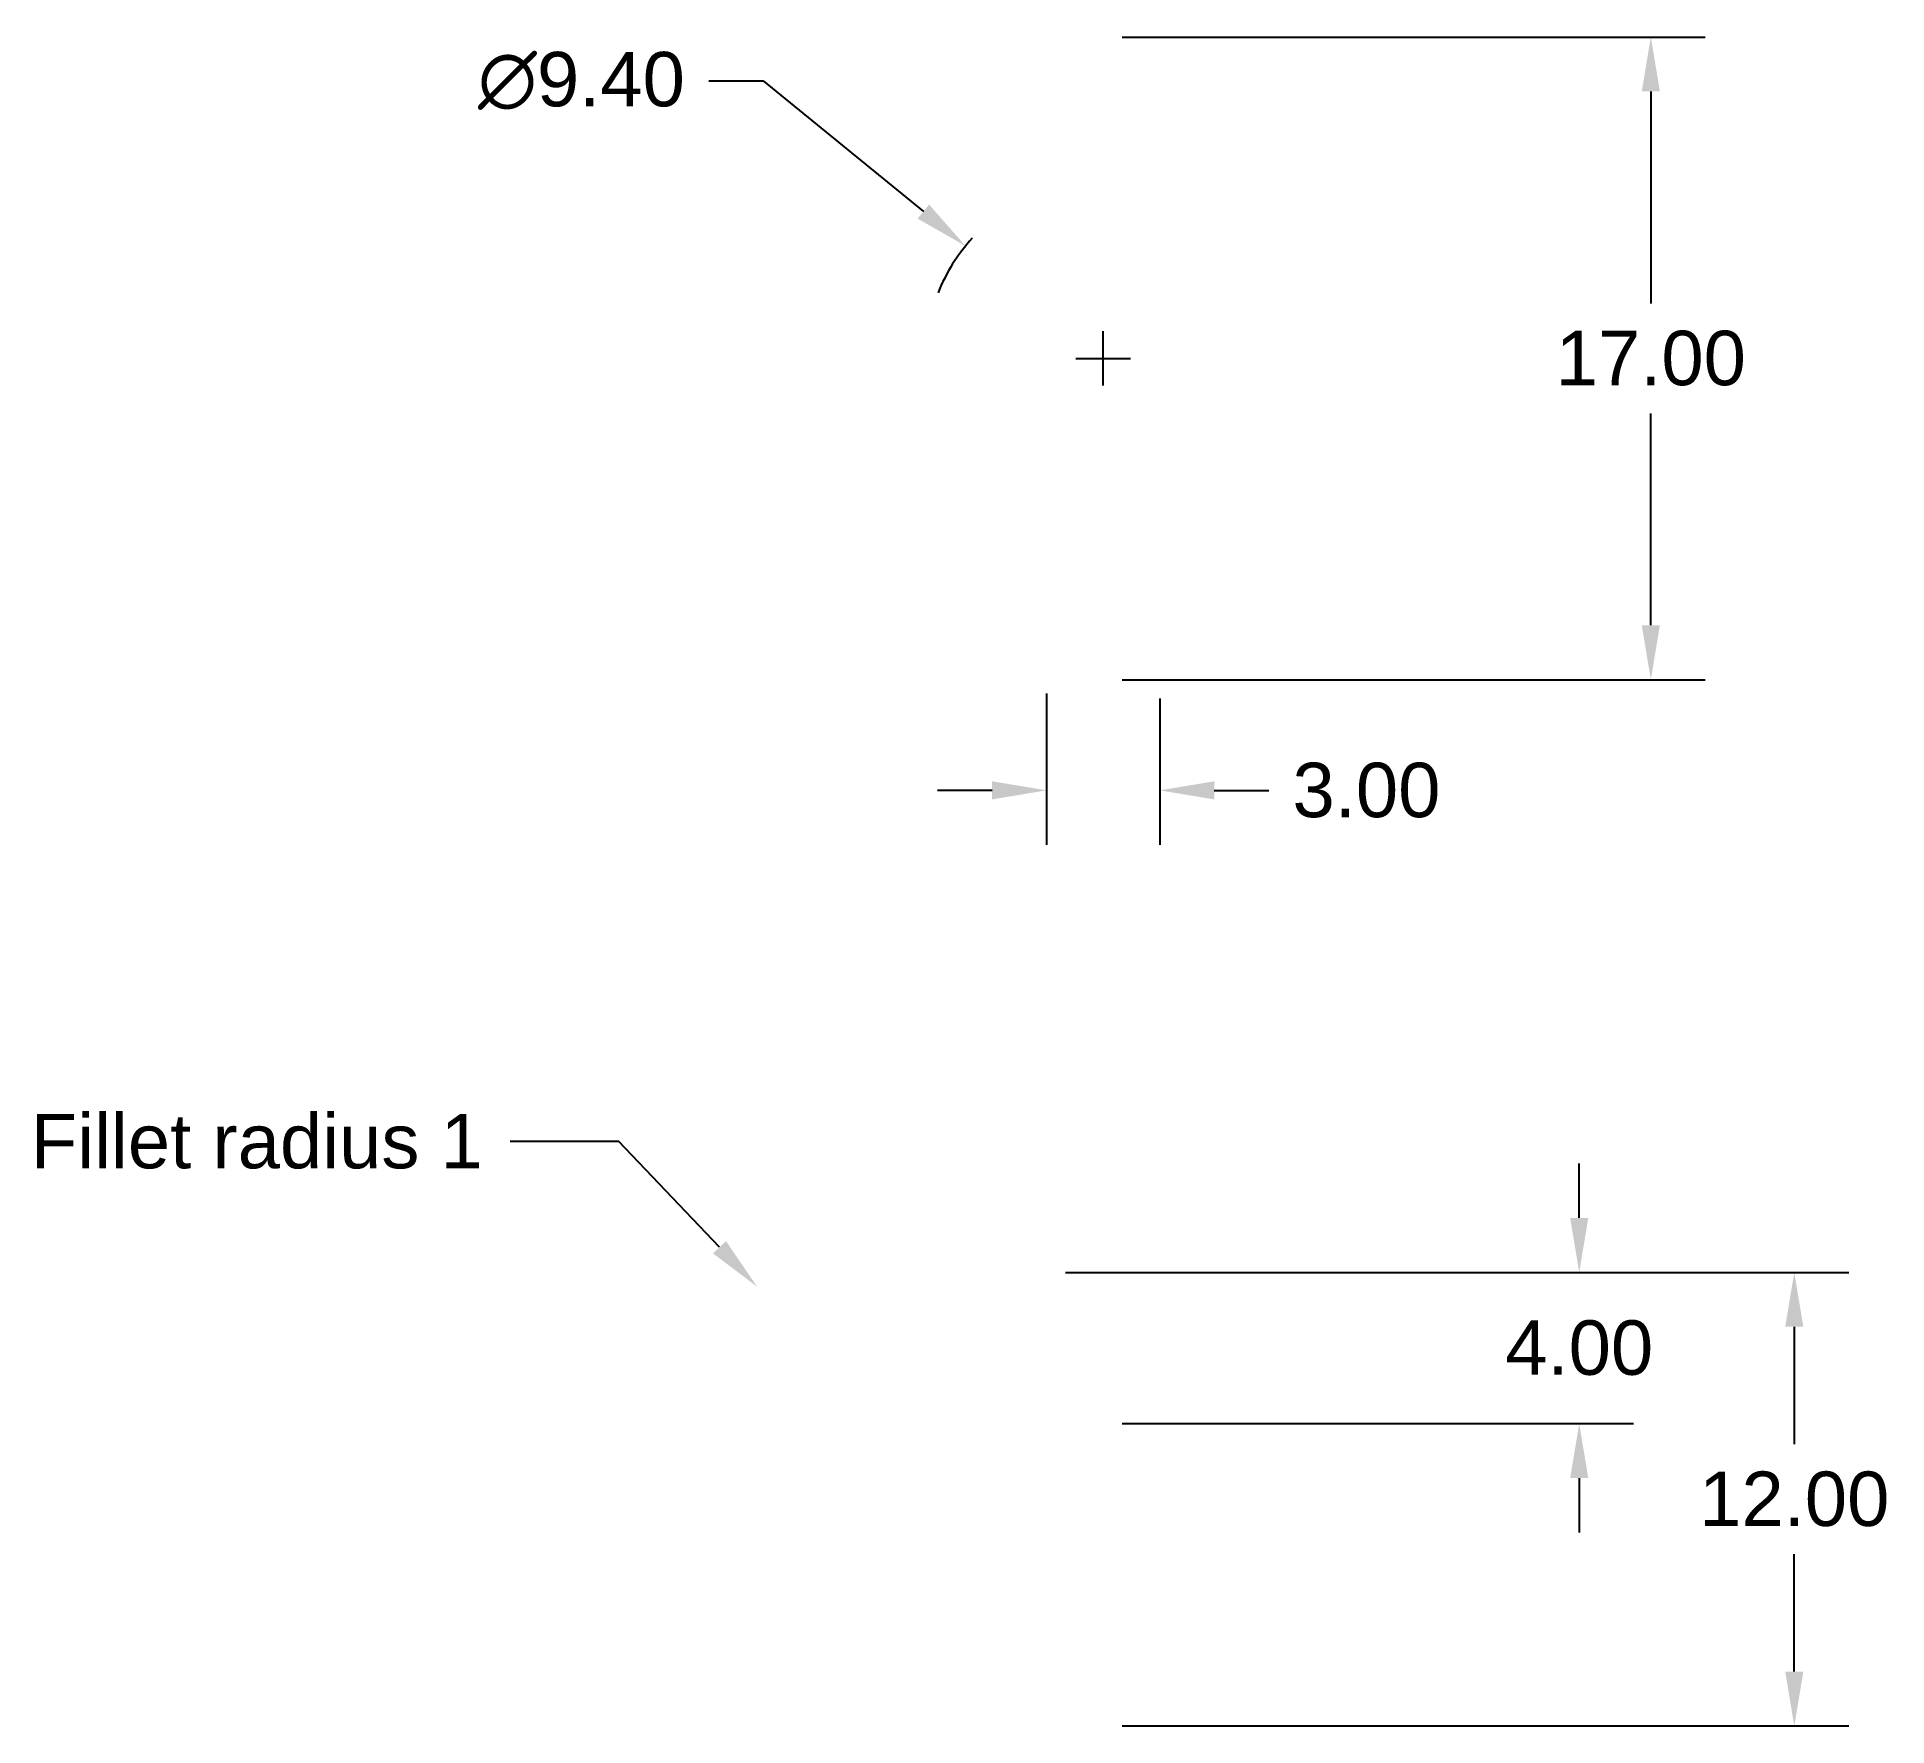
# Paper-space layout 'Layout1' of a CAD drawing. Header units: inches. Extents: x 3.39 to 9.51, y 1.17 to 6.76.
import ezdxf
from ezdxf import colors
from ezdxf.entities.mleader import LeaderData, LeaderLine
from ezdxf.math import Vec2, Vec3

# ---------------------------------------------------------------- set-up
doc = ezdxf.new("R2010")
doc.units = ezdxf.units.IN
doc.header["$MEASUREMENT"] = 0
doc.styles.get("Standard").update_dxf_attribs({"font": 'arial.ttf'})
doc.dimstyles.get("Standard").update_dxf_attribs({"dimtxt": 0.18, "dimasz": 0.18, "dimexe": 0.18, "dimexo": 0.0625, "dimgap": 0.09, "dimtad": 0, "dimtih": 1, "dimtoh": 1, "dimzin": 0, "dimdsep": 46, "dimtxsty": 'Standard', "dimcen": 0.09, "dimadec": 0, "dimazin": 0, "dimtfac": 1, "dimtofl": 0, "dimtmove": 0, "dimatfit": 3, "dimfxl": 1, "dimtolj": 1, "dimtzin": 0, "dimarcsym": 0})

# ---------------------------------------------------------------- blocks, each defined once
blk = doc.blocks.new('*D15')
at = {"color": 0, "lineweight": -2, "transparency": 16777216}
for p, q in [((6.7939, 2.6727), (9.3848, 2.6727)), ((9.2048, 2.4927), (9.2048, 2.1046)), ((9.2048, 1.3527), (9.2048, 1.7408)), ((6.9814, 1.1727), (9.3848, 1.1727))]:
    blk.add_line(p, q, dxfattribs=at)
at = {"color": 0, "transparency": 16777216}
for points in [[(9.1748, 2.4927), (9.2348, 2.4927), (9.2048, 2.6727)], [(9.1748, 1.3527), (9.2348, 1.3527), (9.2048, 1.1727)]]:
    blk.add_solid(points, dxfattribs=at)
at = {"layer": 'Defpoints', "color": 0, "transparency": 16777216}
for p in [(6.7314, 2.6727), (9.2048, 2.6727), (6.9189, 1.1727)]:
    blk.add_point(p, dxfattribs=at)
at = {"color": 0, "transparency": 16777216, "insert": (9.2048, 1.9227), "char_height": 0.18, "attachment_point": 5}
blk.add_mtext('\\A1;12.00', dxfattribs=at)
blk = doc.blocks.new('*D16')
at = {"color": 0, "lineweight": -2, "transparency": 16777216}
for p, q in [((6.9814, 6.7574), (8.9103, 6.7574)), ((8.7303, 6.5774), (8.7303, 5.8768)), ((8.7303, 4.8124), (8.7303, 5.513)), ((6.9814, 4.6324), (8.9103, 4.6324))]:
    blk.add_line(p, q, dxfattribs=at)
at = {"color": 0, "transparency": 16777216}
for points in [[(8.7003, 6.5774), (8.7603, 6.5774), (8.7303, 6.7574)], [(8.7003, 4.8124), (8.7603, 4.8124), (8.7303, 4.6324)]]:
    blk.add_solid(points, dxfattribs=at)
at = {"layer": 'Defpoints', "color": 0, "transparency": 16777216}
for p in [(6.9189, 6.7574), (6.9189, 4.6324), (8.7303, 4.6324)]:
    blk.add_point(p, dxfattribs=at)
at = {"color": 0, "transparency": 16777216, "insert": (8.7303, 5.6949), "char_height": 0.18, "attachment_point": 5}
blk.add_mtext('\\A1;17.00', dxfattribs=at)
blk = doc.blocks.new('*D17')
at = {"color": 0, "lineweight": -2, "transparency": 16777216}
for p, q in [((5.6148, 6.6122), (5.7948, 6.6122)), ((5.7948, 6.6122), (6.3243, 6.1802)), ((6.9189, 5.6049), (6.9189, 5.7849)), ((6.8289, 5.6949), (7.0089, 5.6949))]:
    blk.add_line(p, q, dxfattribs=at)
blk.add_arc((6.9189, 5.6949), 0.5875, 137.48383, 158.34007, dxfattribs=at)
at = {"color": 0, "transparency": 16777216}
blk.add_solid([(6.3432, 6.2034), (6.3053, 6.1569), (6.4637, 6.0664)], dxfattribs=at)
at = {"layer": 'Defpoints', "color": 0, "transparency": 16777216}
for p in [(6.4637, 6.0664), (7.3741, 5.3235)]:
    blk.add_point(p, dxfattribs=at)
at = {"color": 0, "transparency": 16777216, "insert": (5.1934, 6.6122), "char_height": 0.18, "attachment_point": 5}
blk.add_mtext('\\A1;∅9.40', dxfattribs=at)
blk = doc.blocks.new('*D18')
at = {"color": 0, "lineweight": -2, "transparency": 16777216}
for p, q in [((6.7314, 4.5866), (6.7314, 4.0865)), ((7.1064, 4.5699), (7.1064, 4.0865)), ((6.5514, 4.2665), (6.3714, 4.2665)), ((7.2864, 4.2665), (7.4664, 4.2665))]:
    blk.add_line(p, q, dxfattribs=at)
at = {"color": 0, "transparency": 16777216}
for points in [[(6.5514, 4.2965), (6.5514, 4.2365), (6.7314, 4.2665)], [(7.2864, 4.2965), (7.2864, 4.2365), (7.1064, 4.2665)]]:
    blk.add_solid(points, dxfattribs=at)
at = {"layer": 'Defpoints', "color": 0, "transparency": 16777216}
for p in [(6.7314, 4.6491), (7.1064, 4.6324), (7.1064, 4.2665)]:
    blk.add_point(p, dxfattribs=at)
at = {"color": 0, "transparency": 16777216, "insert": (7.7898, 4.2665), "char_height": 0.18, "attachment_point": 5}
blk.add_mtext('\\A1;3.00', dxfattribs=at)
blk = doc.blocks.new('*D19')
at = {"color": 0, "lineweight": -2, "transparency": 16777216}
for p, q in [((8.4935, 2.8527), (8.4935, 3.0327)), ((6.7939, 2.6727), (8.6735, 2.6727)), ((6.9814, 2.1727), (8.6735, 2.1727)), ((8.4935, 1.9927), (8.4935, 1.8127))]:
    blk.add_line(p, q, dxfattribs=at)
at = {"color": 0, "transparency": 16777216}
for points in [[(8.4635, 2.8527), (8.5235, 2.8527), (8.4935, 2.6727)], [(8.4635, 1.9927), (8.5235, 1.9927), (8.4935, 2.1727)]]:
    blk.add_solid(points, dxfattribs=at)
at = {"layer": 'Defpoints', "color": 0, "transparency": 16777216}
for p in [(6.7314, 2.6727), (6.9189, 2.1727), (8.4935, 2.1727)]:
    blk.add_point(p, dxfattribs=at)
at = {"color": 0, "transparency": 16777216, "insert": (8.4935, 2.4227), "char_height": 0.18, "attachment_point": 5}
blk.add_mtext('\\A1;4.00', dxfattribs=at)

psp = doc.layouts.get("Layout1")

# ---------------------------------------------------------------- dimensions: what is measured, and where the dimension line sits
for base, p1, p2, picture, middle in [((8.7303, 4.6324), (6.9189, 6.7574), (6.9189, 4.6324), '*D16', (8.7303, 5.6949)), ((8.4935, 2.1727), (6.7314, 2.6727), (6.9189, 2.1727), '*D19', (8.4935, 2.4227))]:
    dim = psp.add_linear_dim(base=base, p1=p1, p2=p2, angle=90, dimstyle='Standard', override={"dimlfac": -8})
    dim.commit()
    dim.dimension.update_dxf_attribs({"geometry": picture, "text_midpoint": middle})
dim = psp.add_diameter_dim_2p(p1=(7.3741, 5.3235), p2=(6.4637, 6.0664), dimstyle='Standard', override={"dimlfac": -8})
dim.commit()
dim.dimension.update_dxf_attribs({"geometry": '*D17', "text_midpoint": (5.1934, 6.6122), "dimtype": 163})
dim = psp.add_linear_dim(base=(7.1064, 4.2665), p1=(6.7314, 4.6491), p2=(7.1064, 4.6324), dimstyle='Standard', override={"dimlfac": -8})
dim.commit()
dim.dimension.update_dxf_attribs({"geometry": '*D18', "text_midpoint": (7.7898, 4.2665)})
dim = psp.add_linear_dim(base=(9.2048, 2.6727), p1=(6.9189, 1.1727), p2=(6.7314, 2.6727), angle=90, dimstyle='Standard', override={"dimlfac": -8})
dim.commit()
dim.dimension.update_dxf_attribs({"geometry": '*D15', "text_midpoint": (9.2048, 1.9227), "dimtype": 160})

# ---------------------------------------------------------------- leaders
ml = psp.add_multileader_mtext('Standard')
ml.set_content('Fillet radius 1', color=256)
ml.set_leader_properties()
ml.build(insert=Vec2(0, 0))
ml.multileader.update_dxf_attribs({"dogleg_length": 0.36, "arrow_head_size": 0.18})
ctx = ml.context
ctx.base_point, ctx.char_height, ctx.arrow_head_size, ctx.landing_gap_size, ctx.plane_origin = Vec3(3.3486, 3.1051), 0.18, 0.18, 0.09, Vec3(5.7742, 2.6253)
ctx.text_align_type = 2
notes = []
notes.append((ctx, [(0, (1, 1, 0), (5.3171, 3.1051), (-1, 0), 0.36, [(0, [(5.7742, 2.6253)], 0, [])])]))
ctx.mtext.insert, ctx.mtext.alignment, ctx.mtext.flow_direction = Vec3(4.8671, 3.1966), 3, 5
for ctx, leaders in notes:
    for number, flags, end, landing, length, lines in leaders:
        leader = LeaderData()
        leader.index, (leader.has_last_leader_line, leader.has_dogleg_vector, leader.attachment_direction) = number, flags
        leader.last_leader_point, leader.dogleg_vector, leader.dogleg_length = Vec3(end), Vec3(landing), length
        for number, points, colour, breaks in lines:
            line = LeaderLine()
            line.index, line.vertices, line.color, line.breaks = number, Vec3.list(points), colors.encode_raw_color(colour), breaks
            leader.lines.append(line)
        ctx.leaders.append(leader)

doc.saveas('drawing.dxf')
